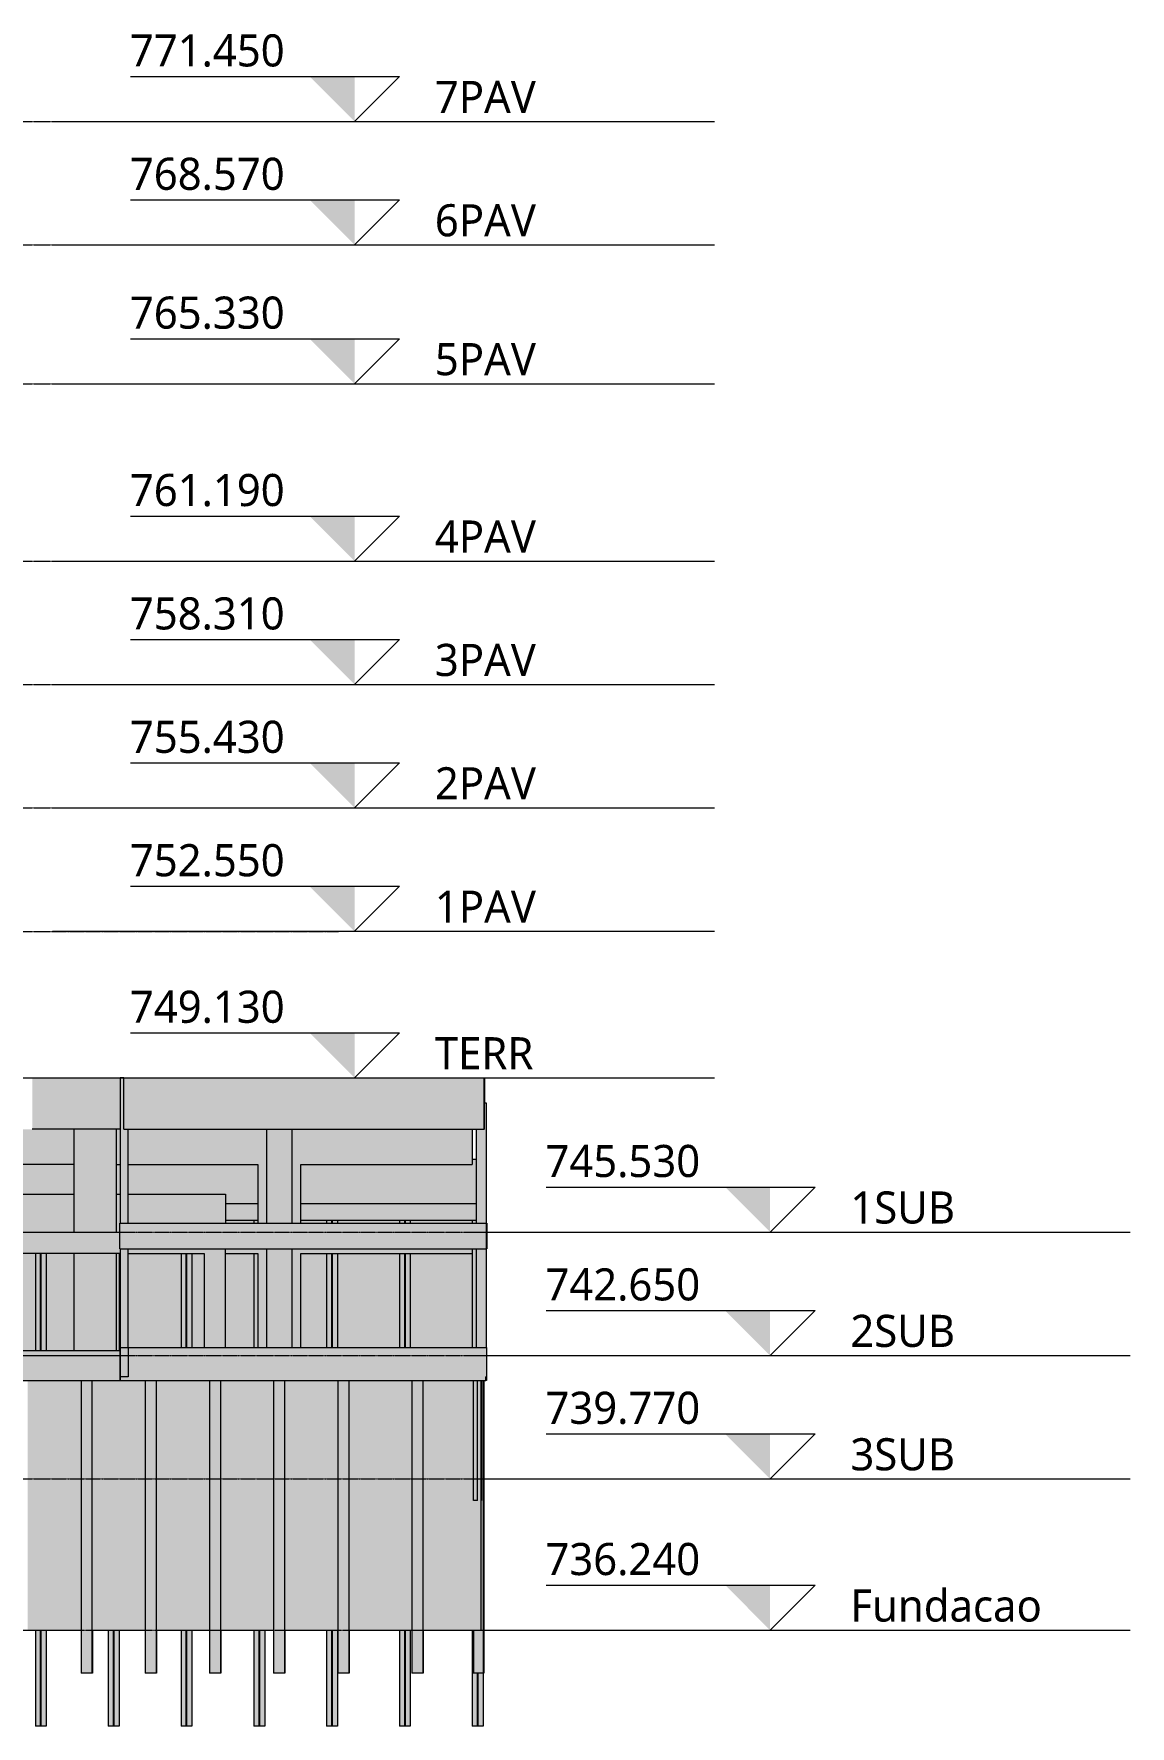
# Model space of a CAD drawing. Header units: centimetres. Extents: x -1095 to 23421, y -520 to 84300.
# Drawn here: x 15937 to 18497, y 73400 to 77350 of the extents above; entities that cross this region are included whole.
import ezdxf

# ---------------------------------------------------------------- set-up
doc = ezdxf.new("R2010")
doc.units = ezdxf.units.CM
doc.linetypes.add('Centro', pattern=[3.175, 0.635, -0.47625, 1.5875, -0.47625])
for name, color, linetype, lineweight in [('A-FLOR-LEVL', 7, 'Continuous', 9), ('A-WALL', 7, 'Continuous', 9), ('S-BEAM', 7, 'Continuous', 9), ('S-COLS', 7, 'Continuous', 9), ('S-FNDN', 7, 'Continuous', 9)]:
    doc.layers.add(name, color=color, linetype=linetype, lineweight=lineweight)
doc.styles.add('Gadugi_7', font='gadugi.ttf', dxfattribs={"height": 75})

# ---------------------------------------------------------------- blocks, each defined once
blk = doc.blocks.new('Estaca W Gerdau - W250X73-V1-CT501 - CORTE ESQ_ ATC')
at = {"layer": 'S-FNDN', "true_color": 0xacb7d2}
for points in [[(473.6, 73524), (499, 73524), (499, 74207), (473.6, 74207), (473.6, 73528.9)], [(499, 73524), (499.9, 73524), (499.9, 73624), (499, 73624), (499, 73528.9)], [(499.9, 73524), (500, 73524), (499.9, 73528.9)]]:
    blk.add_hatch(color=9, dxfattribs=at).paths.add_polyline_path(points, flags=0)
at = {"layer": 'S-FNDN'}
for p, q in [((473.6, 74207), (473.6, 73524)), ((499, 74207), (499, 73524)), ((499, 74207), (499, 73524)), ((499.9, 73624), (499.9, 73524)), ((500, 73524), (500, 73624)), ((499, 73524), (473.6, 73524)), ((499.9, 73524), (499, 73524)), ((499, 73524), (499, 73524)), ((500, 73524), (499.9, 73524))]:
    blk.add_line(p, q, dxfattribs=at)
blk = doc.blocks.new('Estaca W Gerdau - W250X73-V2-CT501 - CORTE ESQ_ ATC')
at = {"layer": 'S-FNDN', "true_color": 0xacb7d2}
for points in [[(1073.2, 73524), (1098.5, 73524), (1098.5, 74207), (1073.2, 74207), (1073.2, 73624)], [(1099.5, 73524), (1099.5, 73624), (1098.6, 73624), (1098.6, 73524)]]:
    blk.add_hatch(color=9, dxfattribs=at).paths.add_polyline_path(points, flags=0)
at = {"layer": 'S-FNDN'}
for p, q in [((1073.2, 74207), (1073.2, 73524)), ((1098.5, 74207), (1098.5, 73524)), ((1098.6, 74207), (1098.6, 73524)), ((1099.5, 73624), (1099.5, 73524)), ((1099.5, 73524), (1099.5, 73624)), ((1098.5, 73524), (1073.2, 73524)), ((1099.5, 73524), (1098.5, 73524)), ((1098.6, 73524), (1098.5, 73524)), ((1099.5, 73524), (1099.5, 73524))]:
    blk.add_line(p, q, dxfattribs=at)
blk = doc.blocks.new('Estaca W Gerdau - W250X73-3510941-CT501 - CORTE ESQ_ ATC')
at = {"layer": 'S-FNDN', "true_color": 0xacb7d2}
for points in [[(2607.3, 73524), (2610.3, 73524), (2610.3, 74207), (2607.9, 74207), (2607.4, 73927), (2607.3, 73927), (2607.3, 73624), (2590.3, 73624), (2590.3, 73524), (2606.6, 73524)], [(2611.4, 73524), (2611.6, 73524), (2611.4, 74207), (2610.3, 74207), (2610.3, 73524), (2611, 73524)], [(2613, 73524), (2613, 74207), (2611.6, 74207), (2611.6, 73524)], [(2587.6, 73524), (2589.1, 73524), (2589.1, 73624), (2587.6, 73624)], [(2589.2, 73524), (2590.3, 73524), (2590.2, 73624), (2589.1, 73624), (2589.1, 73524)]]:
    blk.add_hatch(color=9, dxfattribs=at).paths.add_polyline_path(points, flags=0)
at = {"layer": 'S-FNDN'}
for p, q in [((2611.6, 74207), (2611.6, 73524)), ((2613, 74207), (2613, 73524)), ((2587.6, 73624), (2587.6, 73524)), ((2587.6, 73524), (2587.6, 73624)), ((2589.1, 73624), (2589.1, 73524)), ((2589.1, 73524), (2587.6, 73524)), ((2587.6, 73524), (2587.6, 73524)), ((2590.3, 73524), (2589, 73524)), ((2610.3, 73524), (2590.3, 73524)), ((2611.6, 73524), (2610.3, 73524)), ((2613, 73524), (2611.6, 73524)), ((2611.6, 73524), (2611.6, 73524))]:
    blk.add_line(p, q, dxfattribs=at)
blk = doc.blocks.new('Estaca W Gerdau - W250X73-3554793-CT501 - CORTE ESQ_ ATC')
at = {"layer": 'S-FNDN', "true_color": 0xacb7d2}
h = blk.add_hatch(color=9, dxfattribs=at)
h.paths.add_polyline_path([(1591.432686, 73400), (1591.432686, 73624), (1566.032686, 73624), (1566.032686, 73400)], flags=0)
h.paths.add_polyline_path([(1566.032686, 74277.002), (1591.432686, 74277.002), (1591.432686, 74503.003), (1566.032686, 74503.003), (1566.032686, 74364.514644)], flags=0)
at = {"layer": 'S-FNDN'}
for p, q in [((1566.032686, 74503.003), (1566.032686, 74277.002)), ((1578.335811, 74277.002), (1578.335811, 74503.003)), ((1579.129561, 74503.003), (1579.129561, 74277.002)), ((1591.432686, 74503.003), (1591.432686, 74277.002)), ((1566.032686, 73624), (1566.032686, 73400)), ((1578.335811, 73400), (1578.335811, 73624)), ((1579.129561, 73624), (1579.129561, 73400)), ((1591.432686, 73624), (1591.432686, 73400)), ((1591.432686, 73400), (1566.032686, 73400))]:
    blk.add_line(p, q, dxfattribs=at)
blk = doc.blocks.new('Estaca W Gerdau - W250X73-V8-CT501 - CORTE ESQ_ ATC')
at = {"layer": 'S-FNDN', "true_color": 0xacb7d2}
h = blk.add_hatch(color=9, dxfattribs=at)
h.paths.add_polyline_path([(1761.4, 73400), (1761.4, 73624), (1736, 73624), (1736, 73400)], flags=0)
h.paths.add_polyline_path([(1761.4, 74277), (1761.4, 74503), (1755.8, 74503), (1755.8, 74277)], flags=0)
at = {"layer": 'S-FNDN'}
for p, q in [((1761.4, 74503), (1761.4, 74277)), ((1736, 73624), (1736, 73400)), ((1748.3, 73400), (1748.3, 73624)), ((1749.1, 73624), (1749.1, 73400)), ((1761.4, 73624), (1761.4, 73400)), ((1761.4, 73400), (1736, 73400))]:
    blk.add_line(p, q, dxfattribs=at)
blk = doc.blocks.new('Estaca W Gerdau - W250X73-V9-CT501 - CORTE ESQ_ ATC')
at = {"layer": 'S-FNDN', "true_color": 0xacb7d2}
h = blk.add_hatch(color=9, dxfattribs=at)
h.paths.add_polyline_path([(1931.432686, 73400), (1931.432686, 73624), (1906.032686, 73624), (1906.032686, 73400)], flags=0)
h.paths.add_polyline_path([(1931.432686, 74284.002), (1931.432686, 74503.003), (1906.032686, 74503.003), (1906.032686, 74284.002)], flags=0)
at = {"layer": 'S-FNDN'}
for p, q in [((1906.032686, 74503.003), (1906.032686, 74284.002)), ((1918.335811, 74284.002), (1918.335811, 74503.003)), ((1919.129561, 74503.003), (1919.129561, 74284.002)), ((1931.432686, 74503.003), (1931.432686, 74284.002)), ((1906.032686, 73624), (1906.032686, 73400)), ((1918.335811, 73400), (1918.335811, 73624)), ((1919.129561, 73624), (1919.129561, 73400)), ((1931.432686, 73624), (1931.432686, 73400)), ((1931.432686, 73400), (1906.032686, 73400))]:
    blk.add_line(p, q, dxfattribs=at)
blk = doc.blocks.new('Estaca W Gerdau - W250X73-V10-CT501 - CORTE ESQ_ ATC')
at = {"layer": 'S-FNDN', "true_color": 0xacb7d2}
h = blk.add_hatch(color=9, dxfattribs=at)
h.paths.add_polyline_path([(2101.4, 73400), (2101.4, 73624), (2076, 73624), (2076, 73400)], flags=0)
h.paths.add_polyline_path([(2076, 74284), (2085.8, 74284), (2085.8, 74503), (2076, 74503), (2076, 74285.4)], flags=0)
h.paths.add_polyline_path([(2076, 74574), (2085.8, 74574), (2085.8, 74580), (2076, 74580)], flags=0)
at = {"layer": 'S-FNDN'}
for p, q in [((2076, 74580), (2076, 74574)), ((2076, 74503), (2076, 74284)), ((2076, 73624), (2076, 73400)), ((2088.3, 73400), (2088.3, 73624)), ((2089.1, 73624), (2089.1, 73400)), ((2101.4, 73624), (2101.4, 73400)), ((2101.4, 73400), (2076, 73400))]:
    blk.add_line(p, q, dxfattribs=at)
blk = doc.blocks.new('Estaca W Gerdau - W250X73-V11-CT501 - CORTE ESQ_ ATC')
at = {"layer": 'S-FNDN', "true_color": 0xacb7d2}
h = blk.add_hatch(color=9, dxfattribs=at)
h.paths.add_polyline_path([(2271.432686, 73400), (2271.432686, 73624), (2246.032686, 73624), (2246.032686, 73400)], flags=0)
h.paths.add_polyline_path([(2246.032686, 74284.002), (2271.432686, 74284.002), (2271.432686, 74503.003), (2246.032686, 74503.003), (2246.032686, 74364.514644)], flags=0)
h.paths.add_polyline_path([(2246.032686, 74574.003), (2271.432686, 74574.003), (2271.432686, 74580.003), (2246.032686, 74580.003)], flags=0)
at = {"layer": 'S-FNDN'}
for p, q in [((2246.032686, 74580.003), (2246.032686, 74574.003)), ((2258.335811, 74574.003), (2258.335811, 74580.003)), ((2259.129561, 74580.003), (2259.129561, 74574.003)), ((2271.432686, 74580.003), (2271.432686, 74574.003)), ((2246.032686, 74503.003), (2246.032686, 74284.002)), ((2258.335811, 74284.002), (2258.335811, 74503.003)), ((2259.129561, 74503.003), (2259.129561, 74284.002)), ((2271.432686, 74503.003), (2271.432686, 74284.002)), ((2246.032686, 73624), (2246.032686, 73400)), ((2258.335811, 73400), (2258.335811, 73624)), ((2259.129561, 73624), (2259.129561, 73400)), ((2271.432686, 73624), (2271.432686, 73400)), ((2271.432686, 73400), (2246.032686, 73400))]:
    blk.add_line(p, q, dxfattribs=at)
blk = doc.blocks.new('Estaca W Gerdau - W250X73-V15-CT501 - CORTE ESQ_ ATC')
at = {"layer": 'S-FNDN', "true_color": 0xacb7d2}
h = blk.add_hatch(color=9, dxfattribs=at)
h.paths.add_polyline_path([(2611.4, 73400), (2611, 73524), (2587.6, 73524), (2587.6, 73624), (2586, 73624), (2586, 73400)], flags=0)
h.paths.add_polyline_path([(2590.1, 74284), (2595.3, 74284), (2595.3, 74514), (2586.2, 74514), (2586.3, 74284), (2588.4, 74284)], flags=0)
h.paths.add_polyline_path([(2586, 74574), (2595.3, 74574), (2595.3, 74580), (2586, 74580)], flags=0)
at = {"layer": 'S-FNDN'}
for p, q in [((2586, 74580), (2586, 74574)), ((2586, 74503), (2586, 74284)), ((2586, 73624), (2586, 73400)), ((2598.3, 73400), (2598.3, 73524)), ((2599.1, 73524), (2599.1, 73400)), ((2611.4, 73524), (2611.4, 73400)), ((2611.4, 73400), (2586, 73400))]:
    blk.add_line(p, q, dxfattribs=at)
blk = doc.blocks.new('Nível - NÍVEL - CORTE ESQUEMÁTICO-903305-CT501 - CORTE ESQ_ ATC')
at = {"layer": 'A-FLOR-LEVL'}
blk.add_hatch(color=256, dxfattribs=at).paths.add_polyline_path([(2311.4, 76962.2), (2311.4, 76857.1), (2206.3, 76962.2)], flags=0)
for p, q in [((1788.5, 76962.2), (2416.4, 76962.2)), ((2311.4, 76857.1), (2416.4, 76962.2)), ((1605.9, 76857.1), (3152.1, 76857.1))]:
    blk.add_line(p, q, dxfattribs=at)

msp = doc.modelspace()

# ---------------------------------------------------------------- hatches: boundary and pattern name
at = {"layer": 'A-WALL', "true_color": 0xc0c0c0}
h = msp.add_hatch(color=9, dxfattribs=at)
h.paths.add_polyline_path([(15893.24, 74277), (15940.52, 74277), (15940.52, 74503), (15893.24, 74503), (15893.24, 74364.51)], flags=0)
h.paths.add_polyline_path([(16135.92, 74277), (16138.16, 74277), (16137.79, 74503), (16135.92, 74503), (16135.92, 74364.51)], flags=0)
h.paths.add_polyline_path([(15965.92, 74277), (16030.24, 74277), (16030.24, 74503), (15965.92, 74503), (15965.92, 74364.51)], flags=0)
h.paths.add_polyline_path([(16238.53, 74284), (16280.52, 74284), (16280.52, 74503), (16157.16, 74503), (16157.24, 74284)], flags=0)
h.paths.add_polyline_path([(16305.92, 74284), (16334.74, 74284), (16334.74, 74503), (16305.92, 74503), (16305.92, 74364.51)], flags=0)
h.paths.add_polyline_path([(16384.74, 74284), (16450.52, 74284), (16450.52, 74503), (16384.74, 74503), (16384.74, 74364.51)], flags=0)
h.paths.add_polyline_path([(16560.24, 74284), (16620.52, 74284), (16620.52, 74503), (16560.24, 74503), (16560.24, 74364.51)], flags=0)
h.paths.add_polyline_path([(16960.4, 74284), (16960.52, 74284), (16960.52, 74503), (16815.92, 74503), (16815.92, 74284), (16956.84, 74284)], flags=0)
h.paths.add_polyline_path([(16645.92, 74284), (16790.52, 74284), (16790.52, 74503), (16645.92, 74503), (16645.92, 74364.51)], flags=0)
h.paths.add_polyline_path([(16960.52, 74574), (16960.52, 74580), (16815.92, 74580), (16815.92, 74574), (16883.75, 74574)], flags=0)
h.paths.add_polyline_path([(16384.74, 74574), (16450.52, 74574), (16450.52, 74580), (16384.74, 74580)], flags=0)
h.paths.add_polyline_path([(16560.24, 74574), (16620.52, 74574), (16620.52, 74580), (16560.24, 74580)], flags=0)
h.paths.add_polyline_path([(16645.92, 74574), (16790.52, 74574), (16790.52, 74580), (16645.92, 74580)], flags=0)
h = msp.add_hatch(color=9, dxfattribs=at)
h.paths.add_polyline_path([(15028.88, 73624), (15147.87, 73624), (15147.87, 74207), (15028.88, 74207), (15028.88, 73813.67)], flags=0)
h.paths.add_polyline_path([(16072.65, 73624), (16156.79, 73624), (16156.79, 74207), (16138.24, 74207), (16138.02, 74207), (16072.65, 74207), (16072.65, 73630.05)], flags=0)
h.paths.add_polyline_path([(15173.31, 73624), (15297.73, 73624), (15297.59, 74207), (15173.31, 74207), (15173.31, 73813.67)], flags=0)
h.paths.add_polyline_path([(15323.16, 73624), (15447.65, 73624), (15447.65, 74207), (15323.16, 74207), (15323.16, 73630.05)], flags=0)
h.paths.add_polyline_path([(15473.09, 73624), (15597.54, 73624), (15597.54, 74207), (15473.09, 74207), (15473.09, 73630.05)], flags=0)
h.paths.add_polyline_path([(15897.32, 73624), (15897.32, 74207), (15772.87, 74207), (15772.87, 73624), (15862.15, 73624)], flags=0)
h.paths.add_polyline_path([(15922.76, 73624), (16047.21, 73624), (16047.21, 74207), (15922.76, 74207), (15922.76, 73630.05)], flags=0)
h.paths.add_polyline_path([(15747.43, 73624), (15747.43, 74207), (15622.98, 74207), (15622.98, 73624), (15673.97, 73624)], flags=0)
h = msp.add_hatch(color=9, dxfattribs=at)
h.paths.add_polyline_path([(16156.79, 73624), (16197.1, 73624), (16197.1, 74207), (16156.79, 74207), (16156.79, 73630.05)], flags=0)
h.paths.add_polyline_path([(16222.54, 73624), (16346.99, 73624), (16346.99, 74207), (16222.54, 74207), (16222.54, 73630.05)], flags=0)
h.paths.add_polyline_path([(16981.1, 73624), (16981.1, 74207), (16972.86, 74207), (16972.86, 73927), (16963.36, 73927), (16963.36, 74207), (16845.08, 74207), (16845.08, 73624), (16897.19, 73624)], flags=0)
h.paths.add_polyline_path([(16372.43, 73624), (16496.88, 73624), (16496.88, 74207), (16372.43, 74207), (16372.43, 73813.67)], flags=0)
h.paths.add_polyline_path([(16522.32, 73624), (16646.77, 73624), (16646.77, 74207), (16522.32, 74207), (16522.32, 73813.67)], flags=0)
h.paths.add_polyline_path([(16672.21, 73624), (16819.65, 73624), (16819.65, 74207), (16672.21, 74207), (16672.21, 73813.67)], flags=0)
h = msp.add_hatch(color=9, dxfattribs=at)
h.paths.add_polyline_path([(16963.36, 73927), (16972.86, 73927), (16972.59, 74207), (16963.36, 74207), (16963.36, 73997.28)], flags=0)
h.paths.add_polyline_path([(16982.36, 73927), (16982.36, 74207), (16981.12, 74207), (16981.12, 73977), (16981.91, 73977), (16981.91, 73927)], flags=0)
msp.add_hatch(color=9, dxfattribs=at).paths.add_polyline_path([(16981.1, 73624), (16981.75, 73624), (16981.75, 73927), (16981.1, 73927), (16981.1, 73630.05)], flags=0)
at = {"layer": 'S-BEAM', "true_color": 0xc0c0c0}
for points in [[(16130.24, 74793), (16138.16, 74793.02), (16138.16, 74913), (15933.24, 74913), (15933.24, 74793), (16080.07, 74793)], [(16803.1, 74793), (16988.54, 74793), (16988.54, 74913), (16147.05, 74913), (16147.05, 74793), (16614.91, 74793)], [(16988.54, 74793), (16988.86, 74793), (16988.54, 74840.35)], [(16030.24, 74553), (16030.24, 74642), (15884.74, 74642), (15884.74, 74553), (15893.24, 74553)], [(16365.74, 74574), (16384.74, 74574), (16384.74, 74642), (16365.74, 74642), (16365.74, 74580)], [(16614.91, 74514), (16993.54, 74514), (16993.54, 74574), (16137.79, 74574), (16137.79, 74514), (16426.72, 74514)], [(16993.91, 74514), (16994.27, 74514), (16993.91, 74574)], [(15797.24, 74503), (16138.16, 74503), (16137.79, 74553), (15797.24, 74553), (15797.24, 74548.13)], [(16384.74, 74503), (16460.24, 74503), (16460.24, 74514), (16384.74, 74514)], [(16645.92, 74503), (16960.73, 74503), (16960.52, 74514), (16560.24, 74514), (16560.24, 74503), (16620.52, 74503)], [(15485.78, 74207), (16137.56, 74207), (16137.56, 74265), (15028.65, 74265), (15028.88, 74207), (15391.68, 74207)], [(15797.24, 74265), (16138.16, 74265.01), (16138.16, 74277), (15530.24, 74277), (15530.24, 74265), (15768.06, 74265)], [(16672.15, 74207), (16992.68, 74207), (16992.68, 74284), (16138.24, 74284), (16138.24, 74207), (16646.77, 74207)], [(16993.86, 74215), (16993.94, 74215), (16993.91, 74284), (16992.68, 74284), (16992.68, 74215)], [(16992.68, 74207), (16993.86, 74207), (16993.86, 74215), (16992.68, 74215)], [(16981.75, 73927), (16981.91, 73927), (16981.73, 73977), (16981.1, 73977), (16981.12, 73927)]]:
    msp.add_hatch(color=9, dxfattribs=at).paths.add_polyline_path(points, flags=0)
h = msp.add_hatch(color=9, dxfattribs=at)
h.paths.add_polyline_path([(15874.24, 74711), (16030.24, 74711), (16030.24, 74793), (15874.24, 74793), (15874.24, 74731.75)], flags=0)
h.paths.add_polyline_path([(16238.53, 74711), (16460.24, 74711), (16460.24, 74793), (16157.16, 74793), (16157.16, 74711)], flags=0)
h.paths.add_polyline_path([(16960.73, 74711), (16960.73, 74793), (16560.24, 74793), (16560.24, 74711), (16836.04, 74711)], flags=0)
h.paths.add_polyline_path([(16138.16, 74711), (16138.16, 74793), (16130.24, 74793), (16130.24, 74711)], flags=0)
h = msp.add_hatch(color=9, dxfattribs=at)
h.paths.add_polyline_path([(16426.72, 74620), (16460.24, 74620), (16460.24, 74711), (16157.16, 74711), (16157.16, 74642), (16384.74, 74642), (16384.74, 74620)], flags=0)
h.paths.add_polyline_path([(16960.73, 74620), (16969.8, 74620), (16969.8, 74723), (16960.73, 74723), (16960.73, 74711), (16560.24, 74711), (16560.24, 74620), (16803.1, 74620)], flags=0)
h.paths.add_polyline_path([(16030.24, 74642), (16030.24, 74711), (15893.24, 74711), (15893.24, 74642)], flags=0)
h.paths.add_polyline_path([(16130.24, 74642), (16138.16, 74642), (16138.16, 74711), (16130.24, 74711), (16130.24, 74642.88)], flags=0)
h = msp.add_hatch(color=9, dxfattribs=at)
h.paths.add_polyline_path([(16268.88, 74503), (16334.74, 74503), (16334.74, 74514), (16157.16, 74514), (16157.16, 74503), (16238.53, 74503)], flags=0)
h.paths.add_polyline_path([(16137.79, 74553), (16138.16, 74642), (16130.24, 74642), (16130.24, 74553)], flags=0)
h.paths.add_polyline_path([(16342.05, 74574), (16365.74, 74574), (16365.74, 74642), (16157.16, 74642), (16157.16, 74574), (16334.74, 74574)], flags=0)
h = msp.add_hatch(color=9, dxfattribs=at)
h.paths.add_polyline_path([(16969.8, 74580), (16969.8, 74620), (16560.24, 74620), (16560.24, 74580), (16886.11, 74580)], flags=0)
h.paths.add_polyline_path([(16384.74, 74580), (16460.24, 74580), (16460.24, 74620), (16384.74, 74620)], flags=0)
at = {"layer": 'S-COLS', "true_color": 0xc0c0c0}
for points in [[(16147.05, 74574), (16157.16, 74574), (16157.16, 74793), (16147.05, 74793), (16147.05, 74913), (16138.16, 74912.98), (16138.16, 74574)], [(16981.12, 74284), (16993.91, 74284), (16993.54, 74854), (16988.86, 74854), (16988.54, 74793), (16969.91, 74793), (16969.91, 74574), (16993.82, 74574), (16993.54, 74514), (16969.91, 74514), (16969.91, 74284), (16981.1, 74284)], [(16108.35, 74553), (16130.24, 74553), (16130.24, 74793), (16030.24, 74793), (16030.24, 74553), (16050.34, 74553)], [(16540.24, 74574), (16540.24, 74793), (16480.24, 74793), (16480.24, 74574), (16535.22, 74574)], [(16130.24, 74277), (16130.24, 74503), (16030.24, 74503), (16030.24, 74277), (16050.34, 74277)], [(16138.24, 74265), (16138.24, 74284), (16157.16, 74284), (16157.16, 74514), (16138.16, 74514), (16138.16, 74265)], [(16384.74, 74284), (16384.74, 74514), (16334.74, 74514), (16334.74, 74284)], [(16540.24, 74284), (16540.24, 74514), (16480.24, 74514), (16480.24, 74284)]]:
    msp.add_hatch(color=9, dxfattribs=at).paths.add_polyline_path(points, flags=0)
h = msp.add_hatch(color=9, dxfattribs=at)
h.paths.add_polyline_path([(16480.24, 74284), (16480.24, 74514), (16460.24, 74514), (16460.24, 74284), (16475.92, 74284)], flags=0)
h.paths.add_polyline_path([(16560.24, 74284), (16560.24, 74514), (16540.24, 74514), (16540.24, 74284)], flags=0)
h.paths.add_polyline_path([(16560.24, 74574), (16560.24, 74793), (16540.24, 74793), (16540.24, 74574), (16546.95, 74574)], flags=0)
h.paths.add_polyline_path([(16480.24, 74574), (16480.24, 74793), (16460.24, 74793), (16460.24, 74574), (16475.92, 74574)], flags=0)

# ---------------------------------------------------------------- linework, layer by layer
at = {"layer": 'A-FLOR-LEVL', "linetype": 'Centro'}
for p, q in [((12850.49, 77145), (16649.08, 77145)), ((12850.49, 76857), (16649.08, 76857)), ((12850.49, 76533), (16649.08, 76533)), ((12850.49, 76119), (16649.08, 76119)), ((12850.49, 75831), (16649.08, 75831)), ((12850.49, 75543.01), (16649.08, 75543.01)), ((12850.49, 75255.01), (16649.08, 75255.01)), ((12850.49, 74913), (16649.08, 74913)), ((12850.49, 74553), (17619.31, 74553)), ((12850.49, 74265), (17619.31, 74265)), ((12850.49, 73977), (17619.31, 73977)), ((12850.49, 73624), (17619.31, 73624))]:
    msp.add_line(p, q, dxfattribs=at)
at = {"layer": 'A-WALL'}
for p, q in [((16138.24, 74265), (16137.56, 74265)), ((16963.36, 73927), (16963.36, 74207)), ((16972.86, 73927), (16972.86, 74207)), ((16981.1, 73624), (16981.1, 74207)), ((16981.12, 74207), (16981.12, 73977)), ((16982.36, 74207), (16982.36, 73927)), ((16972.86, 73927), (16963.36, 73927)), ((15922.7, 73624), (16047.21, 73624)), ((16072.59, 73624), (16197.1, 73624)), ((16222.49, 73624), (16346.99, 73624)), ((16372.38, 73624), (16496.88, 73624)), ((16522.26, 73624), (16646.77, 73624)), ((16672.15, 73624), (16819.65, 73624)), ((16845.03, 73624), (16981.83, 73624))]:
    msp.add_line(p, q, dxfattribs=at)
at = {"layer": 'S-BEAM'}
for p, q in [((15933.24, 74913), (16138.16, 74913)), ((16147.05, 74793), (16147.05, 74913)), ((16147.05, 74913), (16988.54, 74913)), ((16988.54, 74913), (16989.25, 74913)), ((16988.54, 74793), (16988.54, 74913)), ((16989.25, 74913), (16989.25, 74854)), ((16988.86, 74793), (16988.86, 74854)), ((16138.16, 74793), (15933.24, 74793)), ((16147.05, 74793), (16988.54, 74793)), ((16960.73, 74793), (16960.73, 74711)), ((16988.86, 74793), (16988.54, 74793)), ((16030.24, 74711), (15874.24, 74711)), ((16130.24, 74711), (16138.16, 74711)), ((16157.16, 74711), (16460.24, 74711)), ((16560.24, 74711), (16960.73, 74711)), ((16960.73, 74723), (16969.91, 74723)), ((15884.74, 74642), (16030.24, 74642)), ((16130.24, 74642), (16138.16, 74642)), ((16157.16, 74642), (16365.74, 74642)), ((16365.74, 74642), (16384.74, 74642)), ((16384.74, 74642), (16384.74, 74574)), ((16384.74, 74620), (16460.24, 74620)), ((16560.24, 74620), (16969.91, 74620)), ((16137.79, 74514), (16137.79, 74574)), ((16137.79, 74574), (16993.54, 74574)), ((16460.24, 74580), (16384.74, 74580)), ((16969.91, 74580), (16560.24, 74580)), ((16993.54, 74514), (16993.54, 74574)), ((16993.54, 74574), (16993.82, 74574)), ((16993.82, 74574), (16993.82, 74514)), ((16993.9, 74574), (16994.27, 74574)), ((16994.27, 74574), (16994.27, 74514)), ((15797.24, 74553), (16137.79, 74553)), ((16138.16, 74503), (15797.24, 74503)), ((16137.79, 74514), (16993.54, 74514)), ((16157.16, 74503), (16334.74, 74503)), ((16384.74, 74503), (16460.24, 74503)), ((16560.24, 74503), (16960.73, 74503)), ((16960.73, 74514), (16960.73, 74503)), ((16993.82, 74514), (16993.54, 74514)), ((16994.27, 74514), (16993.9, 74514)), ((15028.65, 74265), (16137.56, 74265)), ((15530.24, 74277), (16138.16, 74277)), ((16137.56, 74265), (16137.56, 74207)), ((16138.24, 74284), (16157.24, 74284)), ((16138.24, 74215), (16138.24, 74284)), ((16138.24, 74284), (16992.68, 74284)), ((16138.24, 74284), (16138.24, 74207)), ((16157.24, 74284), (16157.24, 74215)), ((16992.68, 74284), (16993.94, 74284)), ((16993.94, 74284), (16993.94, 74215)), ((15028.65, 74207), (16137.56, 74207)), ((16157.24, 74215), (16138.24, 74215)), ((16138.24, 74207), (16992.68, 74207)), ((16993.94, 74215), (16992.68, 74215)), ((16992.68, 74207), (16992.68, 74215)), ((16993.86, 74207), (16992.68, 74207)), ((16993.86, 74215), (16993.86, 74207)), ((16981.1, 73977), (16981.91, 73977)), ((16981.1, 73927), (16981.1, 73977)), ((16981.91, 73977), (16981.91, 73927)), ((16981.91, 73927), (16981.1, 73927))]:
    msp.add_line(p, q, dxfattribs=at)
at = {"layer": 'S-COLS'}
for p, q in [((16138.16, 74913), (16138.16, 74574)), ((16147.05, 74913), (16138.16, 74913)), ((16993.91, 74854), (16988.86, 74854)), ((16993.91, 74284), (16993.91, 74854)), ((16030.24, 74793), (16030.24, 74553)), ((16130.24, 74553), (16130.24, 74793)), ((16157.16, 74574), (16157.16, 74793)), ((16480.24, 74793), (16480.24, 74574)), ((16540.24, 74574), (16540.24, 74793)), ((16969.8, 74793), (16969.8, 74574)), ((16969.91, 74793), (16969.91, 74574)), ((16460.24, 74711), (16460.24, 74574)), ((16560.24, 74574), (16560.24, 74711)), ((16030.24, 74503), (16030.24, 74277)), ((16130.24, 74277), (16130.24, 74503)), ((16138.16, 74514), (16138.16, 74265)), ((16157.16, 74284), (16157.16, 74514)), ((16334.74, 74503), (16334.74, 74284)), ((16384.74, 74284), (16384.74, 74514)), ((16460.24, 74503), (16460.24, 74284)), ((16480.24, 74514), (16480.24, 74284)), ((16540.24, 74284), (16540.24, 74514)), ((16560.24, 74284), (16560.24, 74503)), ((16969.8, 74514), (16969.8, 74284)), ((16969.91, 74514), (16969.91, 74284)), ((16138.24, 74265), (16138.16, 74265))]:
    msp.add_line(p, q, dxfattribs=at)

# ---------------------------------------------------------------- block references
at = {"layer": 'A-FLOR-LEVL'}
for p in [(14374.49, 288), (14374.49, 0), (14374.49, -324), (14374.49, -738), (14374.49, -1026), (14374.49, -1314), (14374.49, -1602), (14374.49, -1944), (15344.71, -2304), (15344.71, -2592), (15344.71, -2880), (15344.71, -3233)]:
    msp.add_blockref('Nível - NÍVEL - CORTE ESQUEMÁTICO-903305-CT501 - CORTE ESQ_ ATC', p, dxfattribs=at)
at = {"layer": 'S-FNDN'}
for name, p in [('Estaca W Gerdau - W250X73-V10-CT501 - CORTE ESQ_ ATC', (14374.49, 0)), ('Estaca W Gerdau - W250X73-V11-CT501 - CORTE ESQ_ ATC', (14374.49, 0)), ('Estaca W Gerdau - W250X73-V11-CT501 - CORTE ESQ_ ATC', (14544.49, 0)), ('Estaca W Gerdau - W250X73-V15-CT501 - CORTE ESQ_ ATC', (14374.49, 0)), ('Estaca W Gerdau - W250X73-3554793-CT501 - CORTE ESQ_ ATC', (14374.49, 0)), ('Estaca W Gerdau - W250X73-V8-CT501 - CORTE ESQ_ ATC', (14374.49, 0)), ('Estaca W Gerdau - W250X73-V9-CT501 - CORTE ESQ_ ATC', (14374.49, 0)), ('Estaca W Gerdau - W250X73-V1-CT501 - CORTE ESQ_ ATC', (15573.6, 0)), ('Estaca W Gerdau - W250X73-V1-CT501 - CORTE ESQ_ ATC', (15723.49, 0)), ('Estaca W Gerdau - W250X73-V1-CT501 - CORTE ESQ_ ATC', (15873.38, 0)), ('Estaca W Gerdau - W250X73-V1-CT501 - CORTE ESQ_ ATC', (16023.27, 0)), ('Estaca W Gerdau - W250X73-V2-CT501 - CORTE ESQ_ ATC', (15573.61, 0)), ('Estaca W Gerdau - W250X73-V1-CT501 - CORTE ESQ_ ATC', (16346.03, 0)), ('Estaca W Gerdau - W250X73-3510941-CT501 - CORTE ESQ_ ATC', (14374.49, 0))]:
    msp.add_blockref(name, p, dxfattribs=at)

# ---------------------------------------------------------------- texts
at = {"layer": 'A-FLOR-LEVL', "char_height": 75, "attachment_point": 1, "style": 'Gadugi_7'}
for s, insert, width in [('771.450', (16161.13, 77348.57), 436.9197), ('7PAV', (16873.24, 77240.05), 304.6412), ('768.570', (16161.13, 77060.57), 436.9197), ('6PAV', (16873.24, 76952.05), 304.6412), ('765.330', (16161.13, 76736.57), 436.9197), ('5PAV', (16873.24, 76628.05), 304.6412), ('761.190', (16161.13, 76322.57), 436.9197), ('4PAV', (16873.24, 76214.05), 304.6412), ('758.310', (16161.13, 76034.57), 436.9197), ('3PAV', (16873.24, 75926.05), 304.6412), ('755.430', (16161.13, 75746.57), 436.9197), ('2PAV', (16873.24, 75638.06), 304.6412), ('752.550', (16161.13, 75458.57), 436.9197), ('1PAV', (16873.24, 75350.06), 304.6412), ('749.130', (16161.13, 75116.57), 436.9197), ('TERR', (16873.24, 75008.05), 284.5991), ('745.530', (17131.35, 74756.57), 436.9197), ('1SUB', (17843.46, 74648.06), 296.6244), ('742.650', (17131.35, 74468.57), 436.9197), ('2SUB', (17843.46, 74360.05), 296.6244), ('739.770', (17131.35, 74180.57), 436.9197), ('3SUB', (17843.46, 74072.05), 296.6244), ('736.240', (17131.35, 73827.57), 436.9197), ('Fundacao', (17843.46, 73719.05), 549.1559)]:
    msp.add_mtext(s, dxfattribs=dict(at, insert=insert, width=width))

doc.saveas('drawing.dxf')
